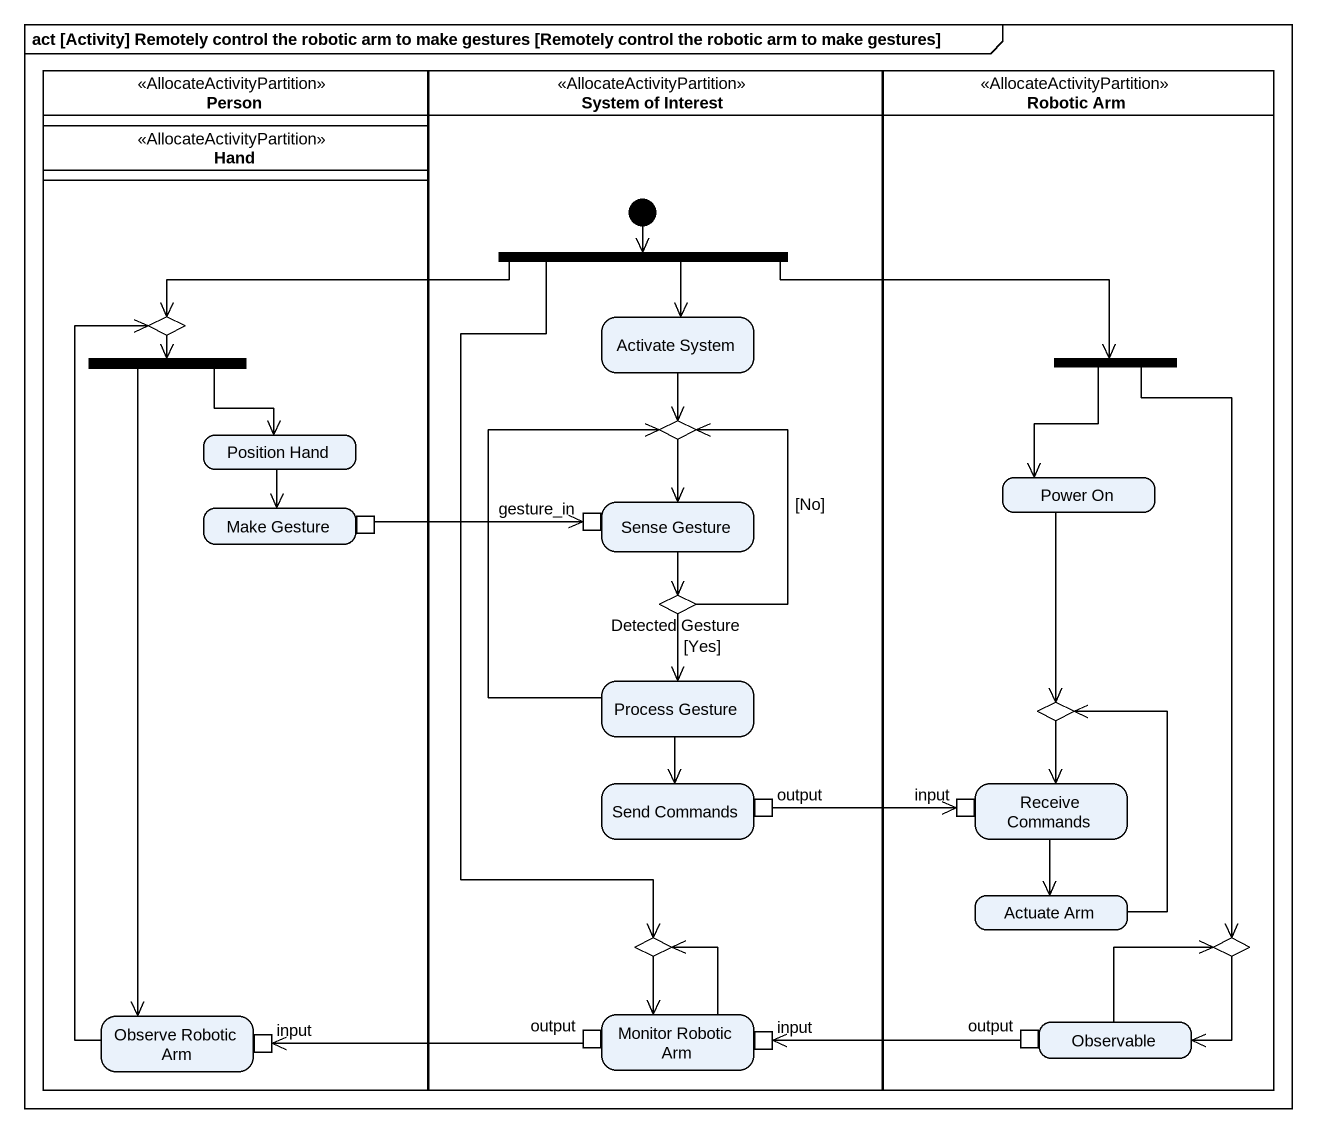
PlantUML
@startuml
mainframe act [Activity] Remotely control the robotic arm to make gestures [Remotely control the robotic arm to make gestures]
hide empty description
state "Person" as Person_ <<AllocateActivityPartition>> {
  state Hand <<AllocateActivityPartition>>
  state choice1 <<choice>>
  state fork2 <<fork>>
  state "Position Hand" as Position_Hand
  state "Make Gesture" as Make_Gesture {
    state pin1 <<outputPin>>
  }
  state "Observe Robotic Arm" as Observe_Robotic_Arm {
    state "input" as input_2 <<inputPin>>
  }
}
state "System of Interest" as System_of_Interest <<AllocateActivityPartition>> {
  state fork1 <<fork>>
  state "Activate System" as Activate_System
  state choice2 <<choice>>
  state "Sense Gesture" as Sense_Gesture {
    state gesture_in <<inputPin>>
  }
  state "Detected Gesture" as Detected_Gesture <<choice>>
  state "Process Gesture" as Process_Gesture
  state "Send Commands" as Send_Commands {
    state output <<outputPin>>
  }
  state choice4 <<choice>>
  state "Monitor Robotic Arm" as Monitor_Robotic_Arm {
    state "output" as output_2 <<outputPin>>
    state "input" as input_3 <<inputPin>>
  }
  [*] --> fork1
}
state "Robotic Arm" as Robotic_Arm <<AllocateActivityPartition>> {
  state fork3 <<fork>>
  state "Power On" as Power_On
  state choice3 <<choice>>
  state "Receive Commands" as Receive_Commands {
    state input <<inputPin>>
  }
  state "Actuate Arm" as Actuate_Arm
  state choice5 <<choice>>
  state Observable {
    state "output" as output_3 <<outputPin>>
  }
}
choice1 --> fork2
fork1 -left-> choice1
fork1 --> Activate_System
fork1 -right-> fork3
fork1 --> choice4
Activate_System --> choice2
fork2 --> Position_Hand
fork2 --> Observe_Robotic_Arm
fork3 --> Power_On
fork3 --> choice5
Position_Hand --> Make_Gesture
choice2 --> Sense_Gesture
pin1 -right-> gesture_in
Sense_Gesture --> Detected_Gesture
Power_On --> choice3
Detected_Gesture -up-> choice2 : [No]
Detected_Gesture --> Process_Gesture : [Yes]
Process_Gesture -up-> choice2
Process_Gesture --> Send_Commands
choice3 --> Receive_Commands
output -right-> input
Receive_Commands --> Actuate_Arm
choice4 --> Monitor_Robotic_Arm
Actuate_Arm -up-> choice3
choice5 --> Observable
Observe_Robotic_Arm -up-> choice1
output_2 -left-> input_2
Monitor_Robotic_Arm -up-> choice4
output_3 -left-> input_3
Observable -up-> choice5
@enduml
